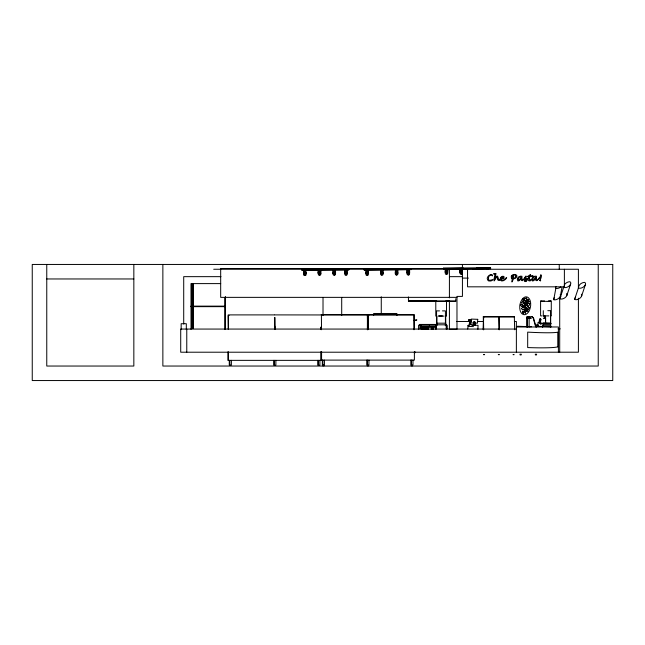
<?xml version="1.0" encoding="UTF-8"?>
<svg xmlns="http://www.w3.org/2000/svg" width="645" height="645" viewBox="0 0 645 645"><rect width="100%" height="100%" fill="white"/><g stroke="black" fill="none" stroke-linecap="round" stroke-linejoin="round"><path stroke-width="0.97" d="M193.25 305.617L193.258 283.606A217.913 5.321 90 0 0 193.234 306.133M367.19 275.334L367.158 272.263M408.35 274.98L408.317 271.908M540.599 320.057L540.695 319.501L540.679 319.985M540.599 319.904L540.599 319.743M474.462 324.524L474.389 325.185L472.793 325.153L473.785 324.749L474.01 321.621L474.752 321.645L475.212 325.209L474.744 321.645M550.516 327.313L550.532 310.68L547.815 310.68M301.868 270.053L348.913 269.803L301.868 270.166L301.868 269.328L348.905 268.925L348.913 269.803M301.868 269.691L348.905 269.368M301.868 269.328L306.867 269.433M303.529 273.803L303.505 271.392M304.327 270.827L305.303 270.666L304.327 270.827L304.319 270.182M304.811 270.182L304.811 270.819M305.303 270.174L305.303 270.819M306.157 273.859L305.972 270.981L304.061 270.908M318.227 273.754C316.437 271.545 319.791 269.296 320.839 271.319M319.025 270.545L319.025 269.908L319.025 270.545L320.009 270.69L320.001 270.053M319.509 270.053L319.517 270.69M320.863 273.657L320.839 271.247M332.925 273.553L332.909 271.142M333.723 269.933C333.014 270.715 335.432 270.69 334.699 269.924M335.561 273.528L335.537 271.118M344.688 273.456L344.664 271.045M345.478 269.836L345.486 270.473L346.47 270.32L345.486 270.473M345.97 269.828L345.978 270.473M346.462 269.828L346.47 270.465M347.324 273.432L347.3 271.021M348.905 268.925L319.88 269.328M461.223 272.4L461.191 274.165M528.158 301.239L528.497 302.037L528.053 302.053M528.029 299.353L528.231 300.28L528.142 299.377M528.231 300.038L528.352 299.731M446.485 271.166L446.501 274.343M467.714 329.014L468.189 325.419M468.165 325.411L467.786 325.846M461.143 272.15L461.183 271.158M470.802 320.791L468.641 320.718L468.746 319.743L470.834 319.815L470.794 320.791L470.761 319.823M469.544 325.016L469.745 320.75L469.963 325.024M469.6 325.007L470.116 320.767M473.986 325.201L474.462 324.774M477.889 329.321L478.034 325.306L471.422 325.064L471.447 324.338L468.746 324.233M364.191 269.521L411.228 269.191M364.191 269.159L411.236 268.755L364.191 269.159L364.191 270.029L411.236 269.521M364.191 270.029L411.228 269.626L411.236 268.755M365.86 273.633L365.836 271.222M366.642 270.013C365.941 270.787 368.36 270.771 367.618 270.005M367.134 270.005L367.142 270.731M368.489 273.609L368.424 270.989M380.558 273.504L380.534 271.094M381.34 269.884C380.639 270.666 383.057 270.642 382.324 269.876M381.84 270.602L381.84 269.731M383.186 273.553L383.122 270.86M395.256 273.456L395.393 270.578M396.038 269.763C395.345 270.537 397.755 270.521 397.022 269.747M397.892 273.359L397.868 270.948M407.801 269.658C407.1 270.44 409.519 270.416 408.777 269.65M409.648 273.254L409.623 270.844M523.853 301.134C522.885 299.175 523.966 303.102 523.676 300.626M474.019 321.621L473.793 324.878L472.793 325.153M525.28 307.738C526.014 309.334 524.828 306.867 525.723 307.649M529.222 304.98L529.158 305.746M477.735 319.323L477.469 323.169L471.019 322.919L471.293 319.082L477.751 319.331M420.08 329.071L420.161 325.233M521.724 306.214L521.434 306.577M523.087 298.933L522.942 299.643M524.014 306.319L524.691 305.794L524.151 306.601M525.022 310.406C524.2 310.358 525.344 310.285 525.522 310.6M525.143 310.35L525.619 310.761M560.231 294.555A4.297 2.435 -30.8 0 1 558.643 298.353A4.297 2.435 -30.8 0 1 553.749 299.699L555.837 288.331A5.845 4.628 -13.7 0 1 555.95 286.412M560.408 295.942L561.98 287.42M344.664 271.118L345.22 270.481M380.526 271.166L381.09 270.537L382.993 270.755M406.995 270.868L407.011 273.351L407.156 270.473M459.861 270.182L460.191 269.594M522.893 309.544L522.442 309.673M538.865 322.653C539.438 318.638 541.542 315.913 539.389 322.427L538.93 322.661M540.365 318.582L539.389 322.427M527.795 305.48L527.578 306.56L527.836 305.649M527.36 306.359L527.529 305.948M522.095 306.19L521.587 306.593M523.837 311.503L523.676 312.019L524.159 311.277M525.643 308.358L525.611 307.705M525.256 312.841L525.167 312.22L525.151 313.035M527.15 309.318L526.86 308.681L526.707 309.165M423.338 329.514L423.338 328.184L422.08 327.781L421.524 328.192L421.524 329.514M425.91 329.514L425.91 328.184L424.652 327.781L423.878 328.853L424.096 329.514M428.538 329.514L428.538 328.184L427.28 327.781L426.716 328.192L426.716 329.514M433.126 329.514L433.126 328.184L431.868 327.781L431.303 328.192L431.303 329.514M566.6 293.572A4.297 2.435 -30.8 0 1 565.085 297.651A4.297 2.435 -30.8 0 1 559.876 298.708L563.698 287.251A5.845 4.749 -18.7 0 1 563.746 286.582M566.77 295.66L570.591 284.195M581.347 294.209A4.297 2.435 -30.8 0 1 579.831 298.288A4.297 2.435 -30.8 0 1 574.63 299.344L578.444 287.88A5.845 4.749 -18.7 0 1 584.563 282.357A4.297 2.443 -30.8 0 1 584.096 286.461A4.297 2.443 -30.8 0 1 578.444 287.88M581.516 296.289L585.337 284.832M525.28 301.191L524.828 300.675M523.2 298.949L522.708 299.433M526.739 302.876C525.619 304.722 527.11 301.731 526.288 303.142M526.675 302.642L526.199 303.521M525.095 300.78L525.32 301.199M523.772 311.938L524.087 311.043M542.8 325.773L543.437 324.604M542.63 327.313L543.292 322.976L550.677 322.976M527.417 309.173L526.884 309.245M332.949 271.005L335.376 270.803M380.566 270.956L382.816 270.634M459.901 269.965L462.151 269.65M435.762 329.063L435.762 325.991L436.56 324.814L436.56 310.89L439.511 310.89M524.345 306.286L524.111 306.649L524.587 305.77M525.304 301.134L525.385 300.747M522.555 301.739L522.732 300.973M524.312 300.425L524.49 299.659M522.45 301.723L522.869 301.441M526.191 298.796L526.36 298.03M524.208 300.409L524.627 300.119M526.078 298.78L526.497 298.498M520.281 304.956L520.7 304.674L520.531 305.44L520.7 304.674M520.418 305.424L520.837 305.133M525.893 301.28L526.062 300.514M525.78 301.263L526.207 300.981M522.563 305.561L522.732 304.795M522.45 305.545L522.877 305.254M522.563 307.415L522.74 306.649M522.458 307.399L522.877 307.109M527.352 303.739L527.529 302.973M527.247 303.722L527.666 303.44M527.142 305.472L527.312 304.706M527.029 305.456L527.449 305.174M529.464 304.061L529.642 303.295M529.36 304.045L529.779 303.755M524.683 309.06L525.111 308.77L524.933 309.536L524.796 309.076M522.514 312.14L522.692 311.374M528.053 307.052L528.223 306.286M522.41 312.124L522.829 311.841M526.094 309.447L526.264 308.681M527.941 307.036L528.36 306.746M525.981 309.431L526.409 309.149M529.053 308.358L529.231 307.592M526.022 311.624L526.199 310.858M528.948 308.342L529.368 308.052M525.917 311.608L526.336 311.325M527.304 311.108L527.473 310.342M527.191 311.092L527.61 310.801M522.95 309.278L522.265 309.261L522.474 309.769M523.788 311.495L523.692 312.019M318.364 270.948L320.492 270.811M365.989 270.9L368.11 270.763M395.393 270.65L397.82 270.811M407.148 270.553L409.575 270.707M445.332 269.916L447.453 269.771M540.091 319.315L540.768 319.235L540.091 319.315L540.099 320.291L540.575 320.291L540.566 319.315M540.51 320.21C540.292 315.324 540.502 331.643 540.244 319.243M539.801 321.146L541.389 324.113M537.438 325.257C539.446 324.661 536.366 325.878 535.689 325.403M525.312 313.147L525.167 312.22M333.247 270.707L335.19 270.682M345.011 270.602L347.131 270.707M366.167 270.779L367.9 270.723M395.57 270.529L397.699 270.634M407.326 270.432L409.454 270.529M414.09 320.363L416.863 319.944L414.09 320.573M525.465 308.375L525.344 307.891M535.439 325.144L538.188 324.903M535.455 325.346L538.212 325.112M540.703 320.251L540.244 320.251M540.47 323.79L540.712 319.243M443.518 268.167L443.542 269.046L443.518 268.167L490.571 267.917L490.571 268.642L472.559 268.755M443.542 268.312L463.553 268.143M476.558 268.03L490.571 267.917M467.56 268.836L443.534 269.005L443.526 268.53L490.563 268.199L476.558 268.32M463.545 268.433L443.526 268.53M443.518 268.892L490.555 268.53M461.651 269.376C462.401 268.32 460.232 270.449 460.691 268.892M476.349 269.255L475.365 269.263L475.365 268.618L475.389 269.408M540.276 323.782L540.728 323.774M213.705 269.255L578.404 269.255L578.404 288.242M220.977 276.657L183.712 276.657L183.712 324M449.412 276.657L462.425 276.657M462.425 278.1L468.415 278.1M46.763 278.963L133.838 278.963M220.711 283.606L190.993 283.606L191.017 329.361M456.974 297.361L220.679 297.361L220.679 268.489L449.42 268.489L449.412 297.901M455.741 301.046L408.478 301.038L436.633 301.054M544.807 300.957L540.591 300.957L540.591 315.889L541.969 315.889M548.331 300.957L551.282 300.957L551.282 315.889M445.687 301.054L449.702 301.054M544.735 301.368L541.002 301.368L541.002 300.957M545.589 301.368L548.161 301.368M548.331 301.368L550.87 300.957M190.993 306.133L224.662 306.133M190.993 306.657L224.662 306.657M442.47 310.89L445.421 310.89L445.421 324.814L446.219 325.991L446.219 329.063M321.21 314.639L367.521 314.639M367.852 314.639L414.163 314.639M228.153 314.897L274.464 314.897M274.786 314.897L367.529 315.002M367.852 315.002L414.163 315.002M367.376 315.284L367.69 328.958M368.859 315.284L367.852 315.284L367.852 329.748M414.009 315.284L414.324 328.958M229.096 315.534L228.153 315.534L228.209 329.24M438.721 315.905L442.422 315.905M546.122 315.889L548.839 315.889M436.931 316.042L436.931 324.814M445.252 316.042L445.792 316.042M543.308 316.098L544.791 316.098L544.791 317.445M438.535 316.106L443.889 316.106M483.258 316.647L514.452 316.647M483.258 316.921L514.452 316.921M483.653 317.138L483.258 329.337M514.339 317.138L514.678 329.74M526.892 317.396L530.117 317.413L531.287 318.477L526.892 318.477M543.622 318.066L544.372 318.066M545.622 318.066L544.791 318.066L544.791 315.832M543.775 318.646L544.332 318.549M456.41 321.476L471.398 321.476M477.397 321.476L483.387 321.476M514.355 321.476L516.371 321.476L516.371 352.21M436.56 323.185L445.792 323.185M436.802 324.435L419.71 324.435L419.71 325.233M543.292 324.604L550.677 324.604L550.685 327.313M436.56 324.814L445.792 324.814L446.622 325.991L446.622 329.063M437.157 325.233L418.573 325.233L418.573 329.127M445.147 325.233L447.146 325.233L447.074 329.071M542.63 325.773L550.516 325.773M435.762 325.991L436.165 329.063M446.219 325.991L446.622 325.991M420.161 326.523L436.157 326.523M516.371 326.975L558.393 326.975L558.393 352.21M420.08 327.37L436.076 327.37M422.08 327.781L422.12 329.208M422.773 327.781L422.814 329.208M424.652 327.781L424.692 329.208M425.345 327.781L425.386 329.208M427.28 327.781L427.312 329.208M427.974 327.781L428.014 329.208M431.9 327.781L431.9 329.208M432.561 327.781L432.593 329.208M191.968 328.402L191.968 306.657A171.191 4.184 -90 0 0 191.968 328.402L193.258 328.402L193.258 306.657M558.038 328.853L560.239 328.853M516.371 329.063L180.713 329.063L180.713 352.21L578.404 352.21L578.404 298.24M519.87 354.218L521.37 354.218M535.197 354.218L536.688 354.218M483.419 354.669L483.927 354.669M484.113 354.669L484.621 354.669M498.287 354.669L498.795 354.669M498.98 354.669L499.496 354.669M513.001 354.669L513.509 354.669M513.694 354.669L514.202 354.669M520.047 354.935L521.192 354.935M535.374 354.935L536.511 354.935M322.629 365.788L324.137 365.788M367.134 365.788L368.642 365.788M411.163 365.788L412.679 365.788M537.277 323.032L551.209 323.548M537.059 326.249L550.991 326.757M517.484 326.249L531.416 326.757M468.665 326.426L473.478 326.604M527.755 306.036L527.578 306.56M521.636 306.464L521.313 306.423M522.49 309.552L522.168 309.576M461.925 269.537L462.328 269.763M447.227 269.658L447.759 270.07M531.794 316.679L532.504 317.026M531.77 316.776L532.181 317.026M525.361 310.132L525.885 310.616M368.303 270.811L368.464 271.271M447.622 269.82L447.799 270.287M533.068 317.695L535.576 326.475M529.529 303.279L529.666 303.739M526.247 298.014L526.393 298.474M529.118 307.576L529.255 308.036M527.417 302.957L527.554 303.424M528.11 306.27L528.255 306.73M525.957 300.497L526.094 300.957M527.199 304.69L527.344 305.15M524.377 299.643L524.514 300.102M527.36 310.318L527.505 310.785M526.159 308.665L526.296 309.124M526.086 310.842L526.223 311.301M522.619 300.957L522.756 301.425M522.627 304.779L522.764 305.238M522.627 306.633L522.764 307.093M520.588 304.65L520.733 305.117M522.579 311.358L522.716 311.817M520.394 304.972L520.531 305.44M536.156 327.41L533.568 318.025L532.117 316.679L527.521 316.679L527.529 327.007M483.468 317.138L483.677 329.74M490.571 268.642L490.547 267.764M488.12 268.659C488.821 269.425 486.411 269.449 487.144 268.675M476.365 268.763L476.373 269.4M462.497 272.488L462.481 270.086M461.175 269.618L461.159 268.739M459.861 272.512L459.853 270.102M447.799 272.617L447.791 270.207M446.969 269.013C447.67 269.779 445.26 269.803 445.993 269.021M445.163 272.642L445.155 270.231M368.021 315.284L368.166 328.958M228.322 315.534L228.467 329.208M499.061 317.227L499.254 329.74M498.907 317.227L499.101 329.74M321.395 315.413L321.524 328.958M474.389 321.629L474.478 324.637M396.586 273.012L396.554 271.884L396.594 275.028M381.888 273.141L381.856 272.005L381.888 275.149M396.554 273.262L396.562 273.754M381.856 273.391L381.864 273.883M334.247 273.19L334.231 272.271M334.263 275.197L334.239 273.44M319.549 273.311L319.525 272.392M319.557 275.326L319.541 273.561M408.301 269.505L408.301 270.295M396.538 269.602L396.538 270.392M334.215 269.779L334.215 270.569M275.028 317.558L275.101 329.208M274.552 317.558L274.625 329.208M321.25 327.225L321.266 329.208M490.555 268.127L490.563 268.602M346.018 275.157L345.994 272.085M304.859 275.504L304.835 272.432M487.612 268.514L487.612 269.159M475.849 268.618L475.857 269.255M446.461 268.868L446.485 269.658M598.238 264.45L598.238 366.038L162.863 366.038L162.863 264.45M564.383 269.255L564.383 286.823L467.544 286.823L467.544 269.255M559.707 297.24L559.707 352.21M559.255 264.45L559.255 269.328M550.677 315.405L550.677 324.604M545.63 317.622L545.63 322.976M545.485 322.976L545.493 315.832L543.292 315.832L543.292 310.68M544.92 317.445L544.872 317.977M529.142 316.679L529.134 326.991M527.924 317.396L527.924 318.477M527.207 316.679L527.207 327.007M526.892 316.679L526.884 327.007M483.581 317.138L483.653 317.856M483.331 317.138L483.331 329.74M462.425 264.45L462.425 296.402L456.974 296.402L456.974 329.192L449.412 329.192L449.412 300.836M455.773 298.691L455.773 301.312L408.446 301.312L408.446 296.95M446.501 301.175L446.501 316.106M446.066 324.435L446.066 325.233M445.679 316.042L445.792 324.814M435.794 301.175L435.794 316.106M429.385 324.435L429.385 325.233M421.048 324.435L421.048 325.233M414.961 351.686L414.961 352.807M414.38 351.638L414.38 360.103L320.928 360.103L320.928 351.638M414.074 315.284L414.009 329.748M412.977 360.103L412.977 364.836L410.865 364.836L410.865 360.103M411.429 360.103L411.429 364.836M396.901 315.502L396.901 313.502L373.616 313.502L373.616 315.502M381.268 296.805L381.268 313.93M368.94 360.103L368.94 364.836L366.836 364.836L366.836 360.103M367.908 315.284L367.908 328.99M367.432 315.284L367.376 329.748M367.4 360.103L367.4 364.836M341.705 297.474L341.705 315.461M324.435 360.103L324.435 364.836L322.331 364.836L322.331 360.103M323.016 297.474L323.016 315.461M322.895 360.103L322.895 364.836M321.581 351.638L321.581 360.103M321.275 327.031L321.275 328.99M321.315 351.888L321.315 360.353L227.862 360.353L227.862 351.888M321.21 327.821L321.21 329.748M321.008 327.281L321.008 329.24M320.952 327.104L320.952 329.031M319.912 360.353L319.912 365.094L317.808 365.094L317.808 360.353M318.372 360.353L318.372 365.094M275.883 360.353L275.883 365.094L273.77 365.094L273.77 360.353M274.786 326.144L274.851 329.24M274.335 360.353L274.335 365.094M231.378 360.353L231.378 365.094L229.273 365.094L229.273 360.353M229.83 360.353L229.83 365.094M228.515 351.888L228.515 360.353M225.492 296.531L225.492 329.337M224.662 297.321L224.662 329.361M193.258 305.617L193.258 306.133M186.768 329.063L186.768 352.21M186.316 329.611L186.316 323.717L181.164 323.717L181.164 329.611M133.838 264.45L133.838 366.038L46.763 366.038L46.763 264.45M574.63 299.344A5.845 3.314 -30.8 0 1 575.63 297.127M559.876 298.708A5.845 3.314 -30.8 0 1 560.884 296.49M563.698 287.251A4.297 2.443 -30.8 0 0 569.341 285.824A4.297 2.443 -30.8 0 0 569.817 281.72A5.845 4.749 -18.7 0 0 564.157 285.259M193.258 328.402A171.191 4.184 -90 0 1 193.234 306.657M553.749 299.699A5.845 3.314 -30.8 0 1 554.289 297.555M560.739 286.993A4.297 2.443 -30.8 0 1 555.837 288.331M346.873 273.803A1.226 0.798 -0.3 0 1 346.333 275.149L345.704 275.157A1.226 0.798 -0.3 0 1 345.139 273.819M346.268 272.077A1.056 0.685 -0.3 0 1 346.284 273.407L345.736 273.416A1.056 0.685 -0.3 0 1 345.72 272.085M305.158 273.956A1.226 0.798 -0.3 0 1 306.077 274.722A1.226 0.798 -0.3 0 1 305.174 275.504L304.545 275.512A1.226 0.798 -0.3 0 1 303.972 274.173M305.577 272.609A1.056 0.685 -0.3 0 1 305.117 273.762L304.577 273.77A1.056 0.685 -0.3 0 1 304.085 272.617M447.388 272.996A1.226 0.798 -1.6 0 1 446.816 274.343L446.187 274.343A1.226 0.798 -1.6 0 1 445.34 273.375M446.751 271.271A1.056 0.685 -1.6 0 1 446.727 272.601L446.187 272.601A1.056 0.685 -1.6 0 1 446.211 271.271M409.188 273.633A1.226 0.798 0 0 1 408.664 274.98L408.027 274.98A1.226 0.798 0 0 1 407.455 273.649M408.591 271.908A1.056 0.685 0 0 1 408.616 273.238L408.075 273.238A1.056 0.685 0 0 1 408.043 271.908M380.84 272.787A1.056 0.895 -1.4 0 0 381.59 273.883L382.138 273.875A1.056 0.895 -1.4 0 0 382.13 272.142L381.582 272.15A1.056 0.895 -1.4 0 0 381.114 272.383M368.029 273.98A1.226 0.798 0 0 1 367.505 275.326L366.868 275.334A1.226 0.798 0 0 1 365.981 274.359M191.96 291.137L191.968 306.133A217.913 5.321 90 0 1 191.968 283.606L191.96 291.137M521.055 278.358L521.265 280.382L522.337 280.704L524.659 278.761L525.175 277.237C521.523 282.792 521.966 278.326 521.95 276.262C519.572 275.455 515.807 278.164 517.903 280.978L519.322 280.631L521.055 278.358M535.584 278.358L535.785 280.382L536.866 280.704L539.188 278.761L539.704 277.237C536.051 282.792 536.495 278.326 536.479 276.262C534.1 275.455 530.335 278.164 532.431 280.978L533.842 280.631L535.584 278.358M468.907 320.5L468.988 319.928L468.907 320.5M469.689 320.42C471.14 320.283 468.326 320.243 469.608 320.38M518.209 278.882L518.322 280.043L518.911 280.22L521.257 277.342L519.451 276.802L518.209 278.882M532.73 278.882L532.843 280.043L533.439 280.22L535.785 277.342L533.979 276.802L532.73 278.882M540.575 275.101C538.648 285.509 543.332 273.27 540.575 275.101M488.491 277.81C487.12 283.05 494.61 278.011 492.183 280.333A4.297 4.297 0 0 1 490.805 280.994L488.837 280.97A2.04 2.04 0 0 1 487.612 279.736C485.371 276.536 492.941 272.23 492.498 275.947C491.321 273.609 488.426 275.85 488.491 277.81M470.479 320.21L470.495 320.154M500.343 278.632C499.931 283.171 506.083 280.18 506.672 277.463L503.253 280.22L501.488 280.132L501.229 279.196L503.745 278.301L504.18 276.834C502.931 275.31 500.488 276.971 500.343 278.632M539.736 280.502C541.26 282.276 540.599 278.164 539.736 280.502M516 276.149L515.218 277.705L513.21 278.309C514.774 275.109 511.888 275.23 512.324 278.229L511.203 277.681L512.243 278.648C511.106 286.485 512.952 278.229 514.049 278.68A3.838 3.838 0 0 0 516.306 277.487L516.637 277.019A2.088 2.088 0 0 0 516.871 275.641C515.952 273.544 511.977 274.439 511.203 276.253L511.308 276.665L512.324 275.641A3.572 3.572 0 0 1 513.565 275.092L515.121 275.068L516 276.149M527.005 280.083C526.626 283.284 521.773 280.591 525.949 279.47L524.982 277.35L525.925 276.044L526.505 276.6L525.772 277.519L526.634 279.108L529.255 277.406L526.86 279.47L527.005 280.083M528.376 278.471C526.876 281.365 531.544 281.897 531.311 279.277L530.279 280.22L529.36 280.051L529.763 276.439L532.568 276.407L533.101 275.729L529.94 275.891L530.633 274.447L527.449 276.568L528.892 276.439L528.376 278.471M503.431 277.197L502.794 278.269L501.262 278.785L502.382 276.81L503.431 277.197M521.531 302.287L521.765 302.699L521.555 302.199M521.515 304.15C521.684 305.399 522.2 303.223 521.515 304.15M521.781 304.609C521.845 305.827 522.644 303.763 521.757 304.561M521.378 308.391C521.507 309.632 522.136 307.48 521.378 308.391M523.031 302.916C523.168 304.166 523.78 301.997 523.031 302.916M523.74 299.038C523.877 300.288 524.49 298.103 523.74 299.038M523.095 307.552C523.224 308.794 523.861 306.641 523.095 307.552M523.321 305.907L523.563 306.319L523.353 305.819M523.74 303.303C523.877 304.545 524.49 302.392 523.74 303.303M523.079 309.519C523.24 310.769 523.788 308.584 523.079 309.519M524.925 298.377C525.054 299.627 525.691 297.45 524.925 298.377M524.474 302.779C524.635 304.021 525.183 301.852 524.474 302.779M523.079 313.027C523.208 314.284 523.829 312.083 523.079 313.027M524.385 304.94C524.522 306.198 525.143 304.005 524.385 304.94M524.296 307.375C524.433 308.616 525.038 306.464 524.296 307.375M524.167 309.592C524.296 310.85 524.917 308.649 524.167 309.592M525.296 303.077C525.441 304.327 526.03 302.166 525.296 303.077M525.175 306.415L525.409 306.818L525.199 306.327M525.764 304.319C525.901 305.553 526.514 303.424 525.764 304.319M525.78 305.674C525.909 306.931 526.546 304.73 525.78 305.674M526.441 301.183L526.675 301.586L526.465 301.094M526.739 299.159C526.844 300.393 527.529 298.248 526.739 299.159M526.126 307.738C526.255 308.979 526.892 306.818 526.126 307.738M527.199 300.82C527.312 302.062 527.973 299.909 527.199 300.82M527.175 308.455C527.312 309.689 527.924 307.56 527.175 308.455M528.021 303.271C528.166 304.513 528.771 302.36 528.021 303.271M529.045 301.538C529.198 302.779 529.771 300.635 529.045 301.538M528.174 309.552C528.311 310.801 528.924 308.632 528.174 309.552M526.231 280.341C525.836 282.325 523.603 280.349 526.135 279.849L526.231 280.341M494.014 279.317C493.651 284.445 495.642 276.036 497.456 277.286C496.521 281.712 500.609 281.244 501.552 277.463L501.197 277.269C497.093 285.719 499.391 269.852 494.82 279.1L496.013 273.488L493.594 273.488L494.062 274.407L494.997 274.359L494.014 279.317M469.633 324.282L469.633 324.282M319.847 272.174L319.211 272.182A1.226 1.04 -0.8 0 0 319.227 274.198L319.864 274.19A1.226 1.04 -0.8 0 0 319.847 272.174M334.545 272.053L333.917 272.061A1.226 1.04 -0.8 0 0 333.925 274.069L334.561 274.069A1.226 1.04 -0.8 0 0 334.545 272.053M305.15 272.319L304.513 272.327A1.226 0.798 -0.3 0 0 303.618 273.109A1.226 0.798 -0.3 0 0 304.529 273.875L305.166 273.867A1.226 0.798 -0.3 0 0 306.061 273.085A1.226 0.798 -0.3 0 0 305.15 272.319M346.309 271.972L345.672 271.98A1.226 0.798 -0.3 0 0 344.777 272.754A1.226 0.798 -0.3 0 0 345.696 273.52L346.325 273.52A1.226 0.798 -0.3 0 0 347.228 272.738A1.226 0.798 -0.3 0 0 346.309 271.972M446.8 271.158L446.163 271.166A1.226 0.798 -1.6 0 0 445.244 271.948A1.226 0.798 -1.6 0 0 446.138 272.714L446.775 272.706A1.226 0.798 -1.6 0 0 447.695 271.924A1.226 0.798 -1.6 0 0 446.8 271.158M461.498 271.013L460.861 271.021A1.226 1.04 1.7 0 0 460.909 273.037L461.538 273.029A1.226 1.04 1.7 0 0 461.498 271.013M319.807 272.319L319.259 272.319A1.056 0.895 -0.8 0 0 319.267 274.061L319.815 274.052A1.056 0.895 -0.8 0 0 319.807 272.319M334.505 272.19L333.957 272.198A1.056 0.895 -0.8 0 0 333.973 273.932L334.513 273.923A1.056 0.895 -0.8 0 0 334.505 272.19M461.449 271.158L460.909 271.158A1.056 0.895 1.7 0 0 460.949 272.891L461.489 272.891A1.056 0.895 1.7 0 0 461.449 271.158M367.473 272.15L366.844 272.158A1.226 0.798 0 0 0 365.949 272.932A1.226 0.798 0 0 0 366.868 273.698L367.505 273.698A1.226 0.798 0 0 0 368.4 272.916A1.226 0.798 0 0 0 367.473 272.15M382.179 272.005L381.542 272.005A1.226 1.04 -1.4 0 0 381.55 274.02L382.179 274.02A1.226 1.04 -1.4 0 0 382.179 272.005M396.877 271.876L396.24 271.884A1.226 1.04 -1.4 0 0 396.248 273.899L396.877 273.891A1.226 1.04 -1.4 0 0 396.877 271.876M408.632 271.795L408.003 271.803A1.226 0.798 0 0 0 407.108 272.585A1.226 0.798 0 0 0 408.035 273.351L408.664 273.343A1.226 0.798 0 0 0 409.559 272.561A1.226 0.798 0 0 0 408.632 271.795M367.432 272.255L366.884 272.263A1.056 0.685 0 0 0 366.916 273.593L367.457 273.585A1.056 0.685 0 0 0 367.432 272.255M396.828 272.021L396.288 272.021A1.056 0.895 -1.4 0 0 396.288 273.754L396.836 273.754A1.056 0.895 -1.4 0 0 396.828 272.021M319.864 273.311L319.227 273.311A1.226 1.04 -0.8 0 0 319.243 275.326L319.88 275.326A1.226 1.04 -0.8 0 0 319.864 273.311M334.561 273.182L333.933 273.19A1.226 1.04 -0.8 0 0 333.941 275.205L334.578 275.197A1.226 1.04 -0.8 0 0 334.561 273.182M461.465 272.15L460.828 272.15A1.226 1.04 1.7 0 0 460.877 274.165L461.506 274.157A1.226 1.04 1.7 0 0 461.465 272.15M382.203 273.133L381.566 273.141A1.226 1.04 -1.4 0 0 381.574 275.157L382.211 275.149A1.226 1.04 -1.4 0 0 382.203 273.133M396.901 273.012L396.272 273.012A1.226 1.04 -1.4 0 0 396.272 275.028L396.909 275.028A1.226 1.04 -1.4 0 0 396.901 273.012M612.75 264.45L32.25 264.45L32.25 380.55L612.75 380.55L612.75 264.45M557.869 346.776L557.869 332.127A37.483 2.532 3.9 0 1 527.683 332.127L527.683 347.566A36.668 2.733 2.8 0 0 557.869 346.776M528.69 311.696A9.006 5.386 -81.1 0 0 527.191 297.014A9.006 5.386 -81.1 0 0 519.789 308.584A9.006 5.386 -81.1 0 0 528.69 311.696"/></g></svg>
